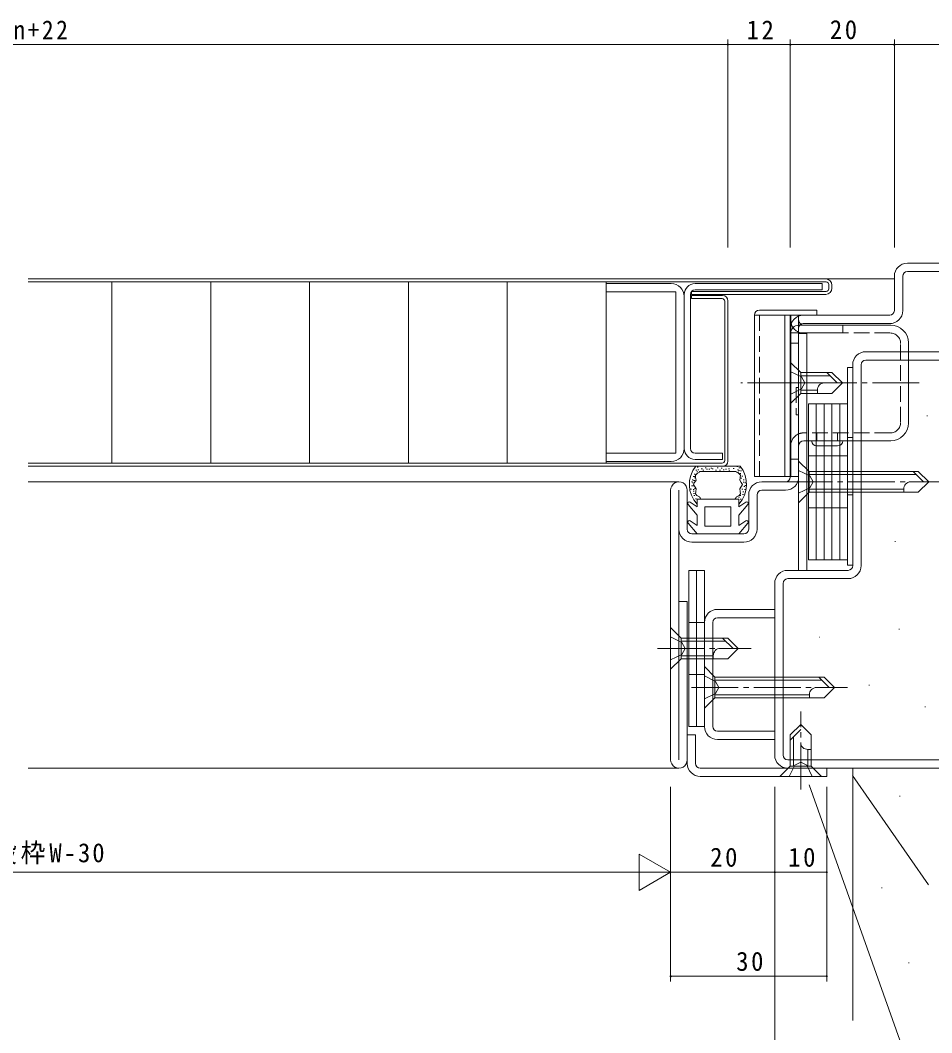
# Model space of a CAD drawing. Units: millimetres on the paper. Extents: x -1112 to 373, y -297 to 267.
# Drawn here: x 73.8 to 248.9, y -194.6 to -0.1 of the extents above; entities that cross this region are included whole.
import ezdxf

# ---------------------------------------------------------------- set-up
doc = ezdxf.new("R2010")
doc.units = ezdxf.units.MM
doc.linetypes.add('CHAIN2', pattern=[12, 9, -1, 1, -1])
doc.linetypes.add('DASHED3', pattern=[4, 3, -1])
for name, color, linetype, lineweight in [('0-3_YKK_12', 2, 'Continuous', 9), ('0-4_YSS_K', 3, 'Continuous', 9), ('0-5_YKK_D', 6, 'Continuous', 9), ('0-6_YKK_13', 4, 'Continuous', 9), ('0-7_YKK_11', 7, 'Continuous', 9)]:
    doc.layers.add(name, color=color, linetype=linetype, lineweight=lineweight)
doc.styles.add('ＭＳ ゴシック', font='')
doc.styles.get('ＭＳ ゴシック').set_extended_font_data('MS Gothic')

msp = doc.modelspace()

# ---------------------------------------------------------------- linework, layer by layer
at = {"layer": '0-3_YKK_12'}
for p, q in [((216.754, -49.738), (221.754, -49.738)), ((228.554, -49.738), (241.754, -49.738)), ((200.354, -88.738), (75.254, -88.738)), ((75.254, -143.738), (200.354, -143.738))]:
    msp.add_line(p, q, dxfattribs=at)
at = {"layer": '0-4_YSS_K'}
for p, q in [((247.993, -76.025), (248.093, -76.025)), ((241.856, -100.172), (241.956, -100.172)), ((227.281, -118.57), (227.381, -118.57)), ((242.623, -117.037), (242.723, -117.037)), ((236.87, -127.769), (236.97, -127.769)), ((247.609, -131.985), (247.709, -131.985)), ((247.609, -131.985), (247.709, -131.985)), ((233.754, -143.738), (233.754, -192.238)), ((242.765, -149.138), (242.865, -149.138)), ((239.3, -166.739), (239.4, -166.739)), ((244.498, -181.167), (244.598, -181.167))]:
    msp.add_line(p, q, dxfattribs=at)
at = {"layer": '0-5_YKK_D'}
for p, q in [((209.754, -43.738), (209.754, -3.738)), ((209.754, -43.738), (209.754, -3.738)), ((221.754, -43.738), (221.754, -3.738)), ((221.754, -43.738), (221.754, -3.738)), ((241.754, -43.738), (241.754, -3.738)), ((241.754, -43.738), (241.754, -3.738)), ((-62.246, -4.738), (209.754, -4.738)), ((209.754, -4.738), (221.754, -4.738)), ((221.754, -4.738), (241.754, -4.738)), ((241.754, -4.738), (266.754, -4.738)), ((233.728, -145.134), (248.322, -166.173)), ((198.754, -147.338), (198.754, -184.738)), ((198.754, -147.338), (198.754, -164.738)), ((198.754, -147.338), (198.754, -164.738)), ((218.754, -147.338), (218.754, -164.738)), ((218.754, -147.338), (218.754, -204.738)), ((218.754, -147.338), (218.754, -164.738)), ((225.402, -146.94), (245.541, -203.756)), ((228.754, -147.338), (228.754, -184.738)), ((228.754, -147.338), (228.754, -164.738)), ((198.754, -163.738), (192.692, -160.238)), ((192.692, -160.238), (192.692, -167.238)), ((-44.246, -163.738), (191.754, -163.738)), ((198.754, -163.738), (186.629, -163.738)), ((198.754, -163.738), (192.692, -167.238)), ((218.754, -163.738), (198.754, -163.738)), ((218.754, -163.738), (228.754, -163.738)), ((198.754, -183.738), (228.754, -183.738))]:
    msp.add_line(p, q, dxfattribs=at)
for centre, start, end in [((209.754, -4.738), 0, 180), ((209.754, -4.738), 0, 180), ((209.754, -4.738), 180, 0), ((209.754, -4.738), 180, 0), ((221.754, -4.738), 0, 180), ((221.754, -4.738), 0, 180), ((221.754, -4.738), 180, 0), ((221.754, -4.738), 180, 0), ((241.754, -4.738), 0, 180), ((241.754, -4.738), 0, 180), ((241.754, -4.738), 180, 0), ((241.754, -4.738), 180, 0), ((218.754, -163.738), 0, 180), ((218.754, -163.738), 0, 180), ((218.754, -163.738), 180, 0), ((218.754, -163.738), 180, 0), ((228.754, -163.738), 0, 180), ((228.754, -163.738), 180, 0), ((198.754, -183.738), 0, 180), ((198.754, -183.738), 180, 0), ((228.754, -183.738), 0, 180), ((228.754, -183.738), 180, 0)]:
    msp.add_arc(centre, 0.106, start, end, dxfattribs=at)
at = {"layer": '0-6_YKK_13'}
for p, q in [((75.254, -49.738), (228.554, -49.738)), ((228.654, -50.338), (75.254, -50.338)), ((91.354, -50.338), (91.354, -85.138)), ((110.354, -50.338), (110.354, -85.138)), ((129.354, -50.338), (129.354, -85.138)), ((148.354, -50.338), (148.354, -85.138)), ((167.354, -50.338), (167.354, -85.138)), ((186.354, -50.338), (186.354, -85.138)), ((202.754, -52.138), (202.754, -52.738)), ((228.654, -52.138), (202.754, -52.138)), ((229.154, -50.838), (229.154, -51.638)), ((229.754, -50.938), (229.754, -51.538)), ((202.754, -52.738), (228.554, -52.738)), ((202.754, -52.938), (208.754, -52.938)), ((202.754, -52.938), (202.754, -53.538)), ((202.754, -53.538), (208.654, -53.538)), ((209.154, -54.038), (209.154, -84.638)), ((209.754, -53.938), (209.754, -84.746)), ((226.854, -55.738), (215.854, -55.738)), ((226.854, -56.738), (226.854, -55.738)), ((214.854, -87.738), (214.854, -56.738)), ((226.854, -56.738), (214.854, -56.738)), ((220.704, -87.738), (220.704, -56.738)), ((221.704, -87.738), (221.704, -56.738)), ((223.354, -56.738), (221.854, -56.738)), ((221.854, -87.738), (221.854, -56.738)), ((223.354, -81.838), (223.354, -60.138)), ((231.854, -60.138), (223.354, -60.138)), ((241.054, -58.638), (224.354, -58.638)), ((231.854, -60.138), (231.854, -58.638)), ((244.454, -77.438), (244.454, -62.038)), ((221.754, -65.738), (221.754, -73.738)), ((221.754, -65.738), (223.754, -67.738)), ((223.754, -67.738), (229.754, -67.738)), ((223.754, -71.738), (223.754, -67.738)), ((228.754, -67.738), (230.754, -69.738)), ((229.754, -67.738), (231.754, -69.738)), ((232.754, -66.738), (233.754, -66.738)), ((232.754, -104.738), (232.754, -66.738)), ((233.754, -66.738), (233.754, -104.738)), ((223.754, -68.338), (229.354, -68.338)), ((229.754, -71.738), (231.754, -69.738)), ((221.754, -73.738), (223.754, -71.738)), ((223.754, -71.138), (226.954, -71.138)), ((223.754, -71.738), (229.754, -71.738)), ((226.954, -71.138), (226.954, -71.738)), ((225.254, -103.738), (225.254, -73.738)), ((225.254, -73.738), (226.754, -73.738)), ((226.754, -103.738), (226.754, -73.738)), ((226.754, -103.738), (226.754, -73.738)), ((226.754, -73.738), (228.254, -73.738)), ((228.254, -103.738), (228.254, -73.738)), ((228.254, -73.738), (229.754, -73.738)), ((228.254, -103.738), (228.254, -73.738)), ((229.754, -103.738), (229.754, -73.738)), ((229.754, -73.738), (231.254, -73.738)), ((229.754, -103.738), (229.754, -73.738)), ((231.254, -103.738), (231.254, -73.738)), ((231.254, -73.738), (232.754, -73.738)), ((231.254, -103.738), (231.254, -73.738)), ((232.754, -103.738), (232.754, -73.738)), ((241.054, -80.838), (224.354, -80.838)), ((223.354, -87.738), (223.354, -81.838)), ((230.854, -81.838), (226.854, -81.838)), ((208.654, -85.138), (75.254, -85.138)), ((223.354, -84.738), (223.354, -92.738)), ((223.354, -84.738), (225.354, -86.738)), ((75.254, -85.738), (208.754, -85.738)), ((203.287, -87.262), (203.487, -87.262)), ((212.097, -85.738), (203.611, -85.738)), ((203.621, -86.523), (203.821, -86.523)), ((203.812, -86.821), (204.012, -86.821)), ((203.871, -85.891), (204.071, -85.891)), ((203.967, -86.439), (204.167, -86.439)), ((204.334, -86.738), (211.373, -86.738)), ((204.647, -86.235), (204.847, -86.235)), ((204.933, -86.521), (205.133, -86.521)), ((205.38, -86.039), (205.58, -86.039)), ((205.648, -86.307), (205.848, -86.307)), ((206.095, -86.325), (206.295, -86.325)), ((206.452, -86.092), (206.652, -86.092)), ((206.72, -86.235), (206.92, -86.235)), ((207.382, -86.468), (207.582, -86.468)), ((207.721, -86.057), (207.921, -86.057)), ((208.168, -86.468), (208.368, -86.468)), ((208.454, -86.128), (208.654, -86.128)), ((208.847, -86.414), (209.047, -86.414)), ((209.276, -86.271), (209.476, -86.271)), ((209.866, -86.218), (210.066, -86.218)), ((209.937, -86.611), (210.137, -86.611)), ((210.777, -86.146), (210.977, -86.146)), ((211.458, -85.771), (211.658, -85.771)), ((211.582, -86.432), (211.782, -86.432)), ((211.649, -86.881), (211.849, -86.881)), ((211.768, -86.535), (211.968, -86.535)), ((211.888, -86.034), (212.088, -86.034)), ((212.055, -87.119), (212.255, -87.119)), ((212.186, -86.642), (212.386, -86.642)), ((225.354, -86.738), (246.354, -86.738)), ((225.354, -90.738), (225.354, -86.738)), ((225.354, -87.338), (245.954, -87.338)), ((245.354, -86.738), (247.354, -88.738)), ((246.354, -86.738), (248.354, -88.738)), ((202.774, -88.73), (202.974, -88.73)), ((202.905, -88.336), (203.105, -88.336)), ((202.977, -88.921), (203.177, -88.921)), ((203.072, -87.74), (203.272, -87.74)), ((203.18, -88.467), (203.38, -88.467)), ((203.311, -87.966), (203.511, -87.966)), ((203.347, -87.728), (203.547, -87.728)), ((212.245, -88.038), (212.445, -88.038)), ((212.46, -87.656), (212.66, -87.656)), ((212.663, -88.372), (212.863, -88.372)), ((212.687, -88.789), (212.887, -88.789)), ((212.985, -88.932), (213.185, -88.932)), ((213.021, -89.469), (213.221, -89.469)), ((221.704, -87.738), (214.854, -87.738)), ((223.354, -87.738), (221.854, -87.738)), ((246.354, -90.738), (248.354, -88.738)), ((202.571, -90.125), (202.771, -90.125)), ((202.762, -89.493), (202.962, -89.493)), ((202.941, -89.517), (203.141, -89.517)), ((203.103, -90.541), (203.303, -90.541)), ((203.108, -90.209), (203.308, -90.209)), ((203.15, -90.963), (203.35, -90.963)), ((203.208, -91.35), (203.408, -91.35)), ((203.335, -90.042), (203.535, -90.042)), ((212.076, -91.373), (212.276, -91.373)), ((212.412, -90.113), (212.612, -90.113)), ((212.557, -91.198), (212.757, -91.198)), ((212.616, -90.635), (212.816, -90.635)), ((212.818, -89.612), (213.018, -89.612)), ((212.973, -90.221), (213.173, -90.221)), ((223.354, -92.738), (225.354, -90.738)), ((225.354, -90.138), (243.554, -90.138)), ((225.354, -90.738), (246.354, -90.738)), ((243.554, -90.138), (243.554, -90.738)), ((203.854, -95.138), (202.11, -93.059)), ((203.854, -93.518), (202.506, -92.617)), ((203.537, -91.972), (203.737, -91.972)), ((203.854, -93.518), (203.854, -92.038)), ((203.854, -92.038), (207.854, -92.038)), ((211.854, -92.038), (207.854, -92.038)), ((211.783, -91.702), (211.983, -91.702)), ((211.854, -93.518), (211.854, -92.038)), ((211.854, -93.518), (213.201, -92.617)), ((211.854, -95.138), (213.598, -93.059)), ((212.135, -92.077), (212.335, -92.077)), ((203.854, -97.118), (203.854, -95.138)), ((205.354, -97.238), (205.354, -93.538)), ((205.354, -93.538), (210.354, -93.538)), ((210.354, -97.238), (210.354, -93.538)), ((211.854, -97.118), (211.854, -95.138)), ((203.854, -98.738), (202.11, -96.659)), ((203.854, -97.118), (202.506, -96.217)), ((205.354, -97.238), (210.354, -97.238)), ((211.854, -97.118), (213.201, -96.217)), ((211.854, -98.738), (213.598, -96.659)), ((211.854, -98.738), (203.854, -98.738)), ((226.754, -103.738), (225.254, -103.738)), ((228.254, -103.738), (226.754, -103.738)), ((229.754, -103.738), (228.254, -103.738)), ((231.254, -103.738), (229.754, -103.738)), ((232.754, -103.738), (231.254, -103.738)), ((233.754, -104.738), (232.754, -104.738)), ((202.254, -135.738), (202.254, -105.738)), ((202.254, -105.738), (203.754, -105.738)), ((203.754, -135.738), (203.754, -105.738)), ((203.754, -105.738), (205.254, -105.738)), ((203.754, -135.738), (203.754, -105.738)), ((205.254, -135.738), (205.254, -105.738)), ((198.754, -116.738), (198.754, -124.738)), ((198.754, -116.738), (200.754, -118.738)), ((200.754, -118.738), (209.754, -118.738)), ((200.754, -122.738), (200.754, -118.738)), ((200.754, -119.338), (209.354, -119.338)), ((208.754, -118.738), (210.754, -120.738)), ((209.754, -118.738), (211.754, -120.738)), ((200.754, -122.138), (206.954, -122.138)), ((206.954, -122.138), (206.954, -122.738)), ((209.754, -122.738), (211.754, -120.738)), ((198.754, -124.738), (200.754, -122.738)), ((200.754, -122.738), (209.754, -122.738)), ((205.254, -124.238), (205.254, -132.238)), ((205.254, -124.238), (207.254, -126.238)), ((207.254, -126.238), (228.254, -126.238)), ((207.254, -130.238), (207.254, -126.238)), ((227.254, -126.238), (229.254, -128.238)), ((228.254, -126.238), (230.254, -128.238)), ((207.254, -126.838), (227.854, -126.838)), ((228.254, -130.238), (230.254, -128.238)), ((205.254, -132.238), (207.254, -130.238)), ((207.254, -129.638), (225.454, -129.638)), ((207.254, -130.238), (228.254, -130.238)), ((225.454, -129.638), (225.454, -130.238)), ((203.754, -135.738), (202.254, -135.738)), ((205.254, -135.738), (203.754, -135.738)), ((221.754, -137.338), (223.754, -135.338)), ((225.754, -137.338), (223.754, -135.338)), ((221.754, -138.338), (223.754, -136.338)), ((221.754, -143.338), (221.754, -137.338)), ((222.354, -143.338), (222.354, -137.738)), ((225.754, -143.338), (225.754, -137.338)), ((225.154, -143.338), (225.154, -140.138)), ((225.154, -140.138), (225.754, -140.138)), ((219.754, -145.338), (221.754, -143.338)), ((225.754, -143.338), (221.754, -143.338)), ((227.754, -145.338), (225.754, -143.338)), ((219.754, -145.338), (227.754, -145.338))]:
    msp.add_line(p, q, dxfattribs=at)
at = {"layer": '0-6_YKK_13', "linetype": 'DASHED3'}
for p, q in [((215.854, -87.738), (215.854, -56.738)), ((223.354, -60.138), (221.854, -60.138)), ((223.354, -60.138), (223.354, -58.638)), ((231.854, -60.138), (231.854, -58.738)), ((240.954, -60.138), (231.854, -60.138)), ((223.354, -62.088), (221.854, -62.088)), ((242.954, -77.338), (242.954, -62.138)), ((221.754, -67.538), (223.907, -68.588)), ((223.907, -68.588), (224.518, -69.738)), ((223.907, -70.888), (224.518, -69.738)), ((221.754, -71.938), (223.907, -70.888)), ((222.904, -70.588), (222.904, -75.888)), ((223.354, -70.588), (222.904, -70.588)), ((221.854, -76.938), (221.704, -77.088)), ((222.904, -75.888), (223.354, -75.888)), ((240.954, -79.338), (224.254, -79.338)), ((226.854, -80.838), (226.854, -79.338)), ((230.854, -80.838), (230.854, -79.338)), ((232.754, -80.238), (233.754, -80.238)), ((223.354, -84.388), (221.854, -84.388)), ((226.754, -83.738), (225.254, -83.738)), ((228.254, -83.738), (226.754, -83.738)), ((229.754, -83.738), (228.254, -83.738)), ((231.254, -83.738), (229.754, -83.738)), ((232.754, -83.738), (231.254, -83.738)), ((223.354, -86.538), (225.507, -87.588)), ((225.507, -87.588), (226.118, -88.738)), ((225.507, -89.888), (226.118, -88.738)), ((223.354, -90.938), (225.507, -89.888)), ((232.754, -91.238), (233.754, -91.238)), ((225.254, -93.738), (226.754, -93.738)), ((226.754, -93.738), (228.254, -93.738)), ((228.254, -93.738), (229.754, -93.738)), ((229.754, -93.738), (231.254, -93.738)), ((231.254, -93.738), (232.754, -93.738)), ((203.754, -115.738), (202.254, -115.738)), ((205.254, -115.738), (203.754, -115.738)), ((198.754, -118.538), (200.907, -119.588)), ((200.907, -119.588), (201.518, -120.738)), ((198.754, -122.938), (200.907, -121.888)), ((200.907, -121.888), (201.518, -120.738)), ((202.254, -125.738), (203.754, -125.738)), ((203.754, -125.738), (205.254, -125.738)), ((205.254, -126.038), (207.407, -127.088)), ((207.407, -127.088), (208.018, -128.238)), ((207.407, -129.388), (208.018, -128.238)), ((205.254, -130.438), (207.407, -129.388)), ((221.554, -145.338), (222.604, -143.185)), ((222.604, -143.185), (223.754, -142.573)), ((224.904, -143.185), (223.754, -142.573)), ((225.954, -145.338), (224.904, -143.185))]:
    msp.add_line(p, q, dxfattribs=at)
at = {"layer": '0-6_YKK_13', "linetype": 'CHAIN2'}
for p, q in [((246.549, -69.738), (212.278, -69.738)), ((219.254, -69.738), (234.254, -69.738)), ((220.854, -88.738), (250.854, -88.738)), ((196.254, -120.738), (214.254, -120.738)), ((202.754, -128.238), (232.754, -128.238)), ((223.754, -147.838), (223.754, -132.838))]:
    msp.add_line(p, q, dxfattribs=at)
at = {"layer": '0-6_YKK_13'}
for points in [[(224.354, -58.638), (223.354, -58.638), (223.354, -56.738)], [(204.334, -86.738), (204.278, -86.849), (203.868, -87.156), (203.512, -87.439), (203.56, -87.886), (203.636, -88.399), (203.373, -88.843), (203.154, -89.238), (203.636, -90.077), (203.584, -90.575), (203.512, -91.036), (203.78, -91.371), (204.278, -91.627)], [(211.429, -91.627), (211.927, -91.371), (212.196, -91.036), (212.124, -90.575), (212.071, -90.077), (212.554, -89.238), (212.335, -88.843), (212.071, -88.399), (212.148, -87.886), (212.196, -87.439), (211.839, -87.156), (211.429, -86.849), (211.373, -86.738)]]:
    msp.add_lwpolyline(points, dxfattribs=at)
for centre, radius, start, end in [((228.554, -50.938), 1.2, 0, 90), ((228.654, -50.838), 0.5, 0, 90), ((228.554, -51.538), 1.2, 270, 0), ((228.654, -51.638), 0.5, 270, 0), ((208.654, -54.038), 0.5, 0.00005, 90), ((208.754, -53.938), 1, 0, 90), ((215.854, -56.738), 1, 90, 180), ((224.354, -57.638), 1, 180, 270), ((223.354, -60.138), 1.5, 135.99449, 180), ((223.354, -60.138), 1.5, 90, 135.99449), ((241.054, -62.038), 3.4, 0, 90), ((228.285, -71.071), 1.333, 90, 182.86598), ((241.054, -77.438), 3.4, 270, 0), ((224.354, -81.838), 1, 90, 180), ((226.854, -80.838), 1, 180, 270), ((230.854, -80.838), 1, 270, 0), ((208.654, -84.638), 0.5, 270, 0.00005), ((208.754, -84.738), 1, 270, 0), ((207.854, -89.238), 5.5, 140.48035, 223.34175), ((207.854, -89.238), 5.5, 316.65823, 39.51962), ((244.885, -90.071), 1.333, 90, 182.86598), ((202.339, -92.866), 0.3, 56.21114, 220.00243), ((207.854, -89.238), 4.3, 213.74989, 220.62927), ((207.854, -89.238), 4.3, 319.3705, 326.24989), ((213.368, -92.866), 0.3, 319.99756, 123.78885), ((202.339, -96.466), 0.3, 56.21114, 220.00243), ((213.368, -96.466), 0.3, 319.99756, 123.78885), ((208.285, -122.071), 1.333, 90, 182.86598), ((226.785, -129.571), 1.333, 90, 182.86598), ((225.087, -138.806), 1.333, 180, 272.86598)]:
    msp.add_arc(centre, radius, start, end, dxfattribs=at)
at = {"layer": '0-6_YKK_13', "linetype": 'DASHED3'}
for centre, radius, start, end in [((224.254, -57.738), 2.4, 180, 270), ((240.954, -62.138), 2, 0, 90), ((240.954, -77.338), 2, 270, 0), ((224.254, -81.738), 2.4, 112.02431, 180), ((224.254, -81.738), 2.4, 90, 112.02431)]:
    msp.add_arc(centre, radius, start, end, dxfattribs=at)
at = {"layer": '0-7_YKK_11'}
for p, q in [((264.254, -46.738), (244.254, -46.738)), ((244.254, -48.338), (264.254, -48.338)), ((241.754, -49.238), (241.754, -55.838)), ((243.354, -55.838), (243.354, -49.238)), ((201.354, -52.738), (201.354, -82.338)), ((201.354, -82.338), (201.354, -53.138)), ((202.554, -82.338), (202.554, -52.738)), ((240.854, -56.738), (224.254, -56.738)), ((224.254, -58.338), (240.854, -58.338)), ((221.754, -59.238), (221.754, -87.838)), ((223.354, -87.838), (223.354, -59.238)), ((236.254, -63.738), (256.254, -63.738)), ((256.254, -65.338), (236.254, -65.338)), ((233.754, -104.838), (233.754, -66.238)), ((235.354, -66.238), (235.354, -104.838)), ((220.854, -88.738), (216.254, -88.738)), ((198.754, -90.338), (198.754, -142.138)), ((200.354, -142.138), (200.354, -90.338)), ((201.954, -97.838), (201.954, -90.338)), ((213.754, -91.238), (213.754, -97.838)), ((215.354, -97.838), (215.354, -91.238)), ((216.254, -90.338), (220.854, -90.338)), ((212.854, -98.738), (202.854, -98.738)), ((202.854, -100.338), (212.854, -100.338)), ((221.254, -105.738), (232.854, -105.738)), ((218.754, -141.238), (218.754, -108.238)), ((220.354, -108.238), (220.354, -141.238)), ((232.854, -107.338), (221.254, -107.338)), ((205.254, -135.738), (205.254, -115.738)), ((206.854, -115.738), (206.854, -135.738)), ((228.754, -143.738), (204.454, -143.738)), ((221.254, -142.138), (256.254, -142.138)), ((256.254, -143.738), (221.254, -143.738))]:
    msp.add_line(p, q, dxfattribs=at)
for points in [[(198.854, -50.638), (186.354, -50.638), (186.354, -52.238), (199.754, -52.238)], [(199.754, -52.238), (199.754, -83.238), (186.354, -83.238), (186.354, -84.838), (198.854, -84.838)], [(203.454, -51.838), (227.854, -51.838), (227.854, -50.638), (203.454, -50.638)], [(203.454, -84.438), (208.704, -84.438), (208.704, -83.238), (203.454, -83.238)], [(201.954, -142.138), (201.954, -111.738), (200.354, -111.738)], [(207.754, -113.238), (218.754, -113.238), (218.754, -114.838), (207.754, -114.838)], [(203.554, -142.838), (203.554, -137.338), (201.954, -137.338), (201.954, -142.838)], [(207.754, -136.638), (218.754, -136.638), (218.754, -138.238), (207.754, -138.238)], [(204.454, -145.338), (228.754, -145.338), (228.754, -143.738)]]:
    msp.add_lwpolyline(points, dxfattribs=at)
msp.add_lwpolyline([(223.354, -60.238), (223.354, -105.738), (224.954, -105.738), (224.954, -60.238)], close=True, dxfattribs=at)
for centre, radius, start, end in [((244.254, -49.238), 2.5, 90, 179.99998), ((244.254, -49.238), 0.9, 90, 179.99998), ((198.854, -53.138), 2.5, 0, 89.99998), ((203.454, -52.738), 2.1, 90, 179.99998), ((203.454, -52.738), 0.9, 90, 179.99998), ((240.854, -55.838), 2.5, 270, 359.99998), ((240.854, -55.838), 0.9, 270, 359.99998), ((224.254, -59.238), 2.5, 90, 179.99998), ((224.254, -59.238), 0.9, 90, 179.99998), ((236.254, -66.238), 2.5, 89.99965, 179.99997), ((236.254, -66.238), 0.9, 89.99997, 179.99995), ((198.854, -82.338), 2.5, 270, 359.99998), ((203.454, -82.338), 2.1, 180, 269.99998), ((203.454, -82.338), 0.9, 180, 269.99998), ((200.354, -90.338), 1.6, 359.99998, 180), ((216.254, -91.238), 2.5, 90, 179.99998), ((220.854, -87.838), 2.5, 270, 359.99998), ((220.854, -87.838), 0.9, 270, 359.99998), ((216.254, -91.238), 0.9, 90, 179.99998), ((202.854, -97.838), 2.5, 180, 269.99998), ((202.854, -97.838), 0.9, 180, 269.99998), ((212.854, -97.838), 2.5, 270, 359.99998), ((212.854, -97.838), 0.9, 270, 359.99998), ((232.854, -104.838), 2.5, 270, 359.99998), ((232.854, -104.838), 0.9, 270, 359.99998), ((221.254, -108.238), 2.5, 89.99966, 179.99998), ((221.254, -108.238), 0.9, 89.99997, 179.99995), ((207.754, -115.738), 2.5, 90, 179.99998), ((207.754, -115.738), 0.9, 90, 179.99998), ((207.754, -135.738), 2.5, 180, 269.99998), ((207.754, -135.738), 0.9, 180, 269.99998), ((221.254, -141.238), 2.5, 180, 269.99998), ((221.254, -141.238), 0.9, 180.00102, 270.00101), ((200.354, -142.138), 1.6, 179.99998, 0), ((204.454, -142.838), 2.5, 180, 269.99998), ((204.454, -142.838), 0.9, 180, 269.99998)]:
    msp.add_arc(centre, radius, start, end, dxfattribs=at)

# ---------------------------------------------------------------- texts
at = {"layer": '0-5_YKK_D', "color": 3, "char_height": 3.666, "attachment_point": 7, "style": 'ＭＳ ゴシック'}
for s, insert in [('\\T1.22;\\W0.9;DW=Wn+22', (61.491, -3.738)), ('\\T1.21;\\W0.95;12', (213.354, -3.738)), ('\\T1.21;\\W0.95;20', (229.354, -3.738)), ('\\T1.16;\\W0.95;Wn=既設枠W-30', (54.576, -162.235)), ('\\T1.21;\\W0.95;20', (206.354, -162.738)), ('\\T1.21;\\W0.95;10', (221.354, -162.738)), ('\\T1.21;\\W0.95;30', (211.354, -182.738))]:
    msp.add_mtext(s, dxfattribs=dict(at, insert=insert))

doc.saveas('drawing.dxf')
